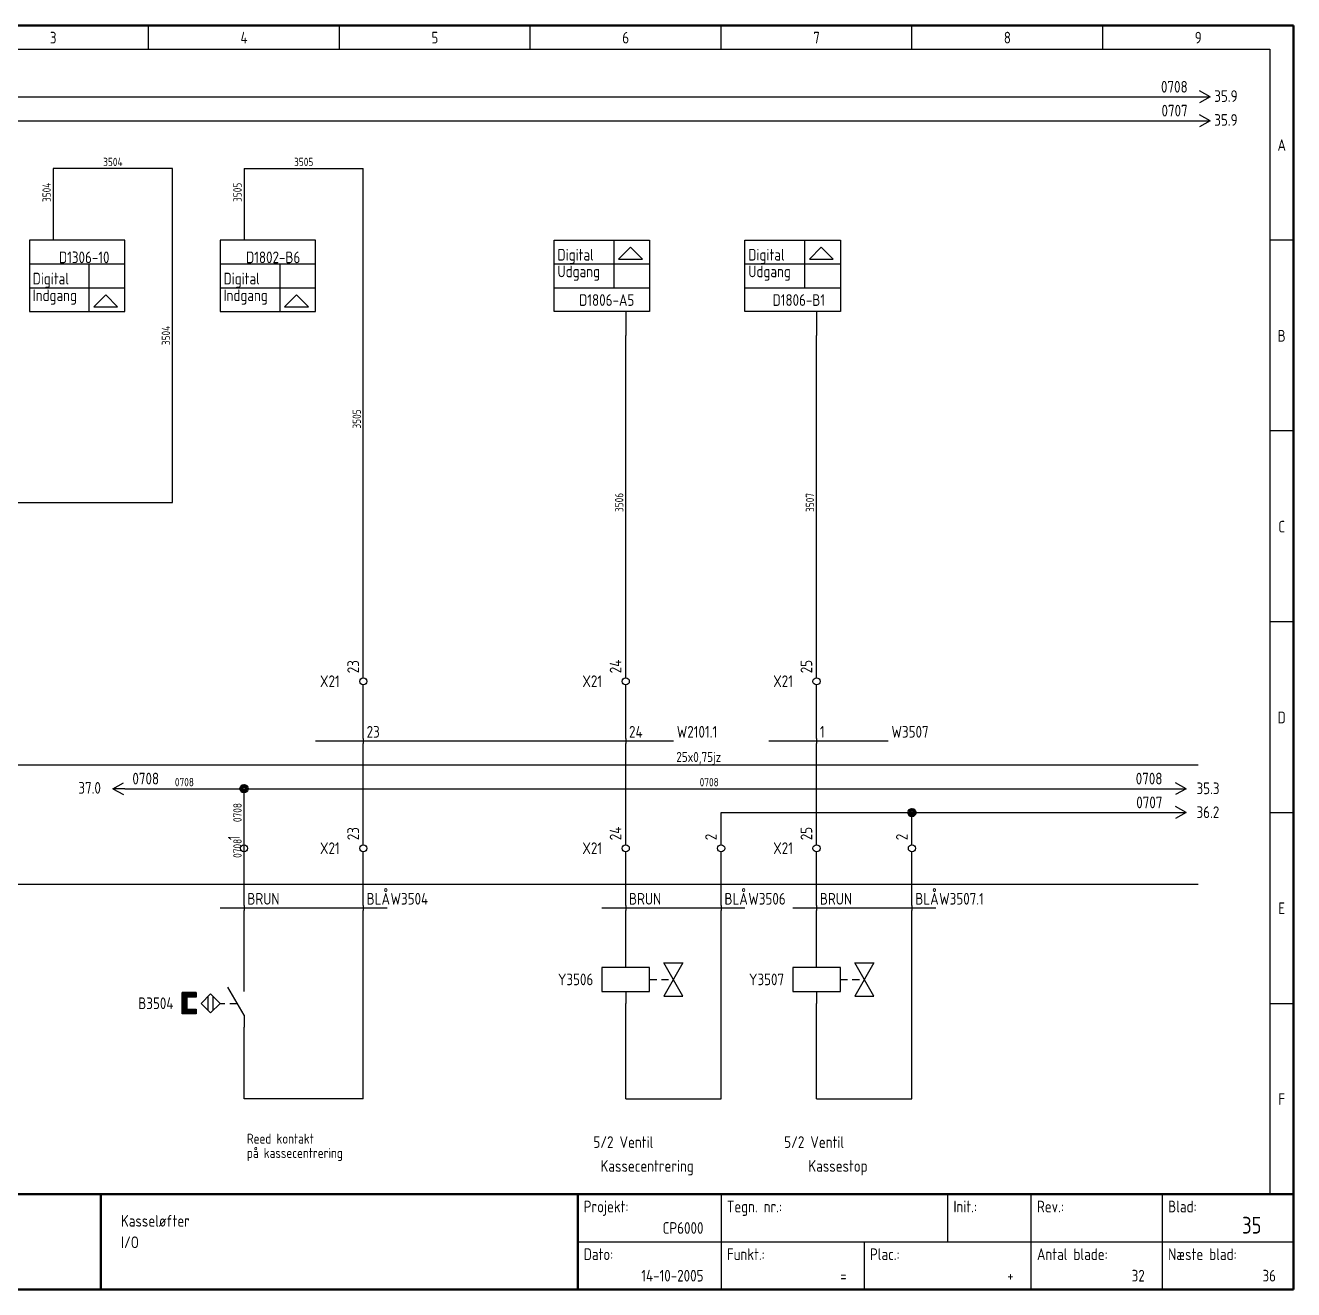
# Model space of a CAD drawing. Header units: millimetres. Extents: x 10 to 410, y 10 to 275.
# Drawn here: x 144.2 to 410, y 10 to 275 of the extents above; entities that cross this region are included whole.
import ezdxf
from ezdxf.enums import TextEntityAlignment as Align

# ---------------------------------------------------------------- set-up
doc = ezdxf.new("R2010")
doc.units = ezdxf.units.MM
doc.linetypes.add('Caddy_Solid', pattern=[0])
doc.layers.add('2', color=7, linetype='Continuous')
doc.styles.add('Caddy_Vectorfont1p', font='isocp___.ttf', dxfattribs={"width": 0.9})

# ---------------------------------------------------------------- blocks, each defined once
blk = doc.blocks.new('Blk1')
at = {"linetype": 'Caddy_Solid', "lineweight": 50}
for p, q in [((10, 275), (410, 275)), ((410, 275), (410, 10)), ((10, 30), (410, 30)), ((160, 30), (160, 10)), ((260, 30), (260, 10)), ((410, 10), (10, 10))]:
    blk.add_line(p, q, dxfattribs=at)
at = {"linetype": 'Caddy_Solid', "lineweight": 25}
for p, q in [((170, 270), (170, 275)), ((210, 270), (210, 275)), ((250, 270), (250, 275)), ((290, 270), (290, 275)), ((330, 270), (330, 275)), ((370, 270), (370, 275)), ((15, 270), (405, 270)), ((405, 270), (405, 30)), ((410, 230), (405, 230)), ((410, 190), (405, 190)), ((410, 150), (405, 150)), ((405, 110), (410, 110)), ((405, 70), (410, 70)), ((290, 30), (290, 10)), ((337.5, 20), (337.5, 30)), ((355, 20), (355, 30)), ((382.5, 20), (382.5, 30)), ((405, 30), (410, 30)), ((260, 20), (410, 20)), ((320, 20), (320, 10)), ((355, 10), (355, 20)), ((382.5, 10), (382.5, 20))]:
    blk.add_line(p, q, dxfattribs=at)
at = {"lineweight": 25, "style": 'Caddy_Vectorfont1p', "width": 0.9}
for s, p in [('3', (150, 271.2)), ('4', (190, 271.2)), ('5', (230, 271.2)), ('6', (270, 271.2)), ('7', (310, 271.2)), ('8', (350, 271.2)), ('9', (390, 271.2)), ('A', (407.5, 248.7)), ('B', (407.5, 208.7)), ('C', (407.5, 168.7)), ('D', (407.5, 128.7)), ('E', (407.5, 88.7)), ('F', (407.5, 48.7))]:
    blk.add_text(s, height=2.45, dxfattribs=at).set_placement(p, align=Align.CENTER)
for s, p in [('Projekt:', (261.2, 26.2)), ('Tegn. nr.:', (291.2, 26.2)), ('Init.:', (338.7, 26.2)), ('Rev.:', (356.2, 26.2)), ('Blad:', (383.7, 26.2)), ('Kasseløfter', (164.2, 23.2)), ('I/O', (164.2, 18.7)), ('Dato:', (261.2, 16.2)), ('Funkt.:', (291.2, 16.2)), ('Plac.:', (321.2, 16.2)), ('Antal blade:', (356.2, 16.2)), ('Næste blad:', (383.7, 16.2))]:
    blk.add_text(s, height=2.45, dxfattribs=at).set_placement(p)
for s, p in [('CP6000', (286.3, 21.7)), ('14-10-2005', (286.3, 11.7)), ('32', (378.8, 11.7)), ('36', (406.3, 11.7)), ('=', (316.3, 11.7)), ('+', (351.3, 11.7))]:
    blk.add_text(s, height=2.45, dxfattribs=at).set_placement(p, align=Align.RIGHT)
at = {"lineweight": 35, "style": 'Caddy_Vectorfont1p', "width": 0.9}
blk.add_text('35', height=3.5, dxfattribs=at).set_placement((403.25, 21.75), align=Align.RIGHT)
blk = doc.blocks.new('Blk3')
at = {"linetype": 'Caddy_Solid', "lineweight": 25}
for q in [(390.25, 261.25), (390.25, 258.75)]:
    blk.add_line((392.5, 260), q, dxfattribs=at)
at = {"lineweight": 25, "style": 'Caddy_Vectorfont1p', "width": 0.9, "flags": 1}
for tag, p in [('$TAG140020', (387.79, 267.9)), ('$TAG140050', (387.79, 264.4))]:
    blk.add_attdef(tag, text='', height=2.45, dxfattribs=at).set_placement(p, align=Align.RIGHT)
at = {"lineweight": 25, "style": 'Caddy_Vectorfont1p', "width": 0.9}
blk.add_attdef('$TAG160010', text='', height=2.45, dxfattribs=at).set_placement((387.79, 260.9), align=Align.RIGHT)
blk.add_attdef('$TAG160500', (393.37, 258.95), '', height=2.45, dxfattribs=at)
blk = doc.blocks.new('Blk5')
at = {"linetype": 'Caddy_Solid', "lineweight": 25}
for q in [(390.25, 256.25), (390.25, 253.75)]:
    blk.add_line((392.5, 255), q, dxfattribs=at)
at = {"lineweight": 25, "style": 'Caddy_Vectorfont1p', "width": 0.9, "flags": 1}
for tag, p in [('$TAG140020', (387.79, 262.9)), ('$TAG140050', (387.79, 259.4))]:
    blk.add_attdef(tag, text='', height=2.45, dxfattribs=at).set_placement(p, align=Align.RIGHT)
at = {"lineweight": 25, "style": 'Caddy_Vectorfont1p', "width": 0.9}
blk.add_attdef('$TAG160010', text='', height=2.45, dxfattribs=at).set_placement((387.79, 255.9), align=Align.RIGHT)
blk.add_attdef('$TAG160500', (393.37, 253.95), '', height=2.45, dxfattribs=at)
blk = doc.blocks.new('Blk6')
at = {"linetype": 'Caddy_Solid', "lineweight": 25}
for p, q in [((385, 110), (387.5, 110)), ((387.5, 110), (385.25, 111.25)), ((387.5, 110), (385.25, 108.75))]:
    blk.add_line(p, q, dxfattribs=at)
at = {"lineweight": 25, "style": 'Caddy_Vectorfont1p', "width": 0.9}
blk.add_attdef('$TAG160010', text='', height=2.45, dxfattribs=at).set_placement((382.5, 110.9), align=Align.RIGHT)
blk.add_attdef('$TAG160500', (389.65, 108.85), '', height=2.45, dxfattribs=at)
blk = doc.blocks.new('Blk7')
at = {"linetype": 'Caddy_Solid', "lineweight": 25}
for p, q in [((385, 115), (387.5, 115)), ((387.5, 115), (385.25, 116.25)), ((387.5, 115), (385.25, 113.75))]:
    blk.add_line(p, q, dxfattribs=at)
at = {"lineweight": 25, "style": 'Caddy_Vectorfont1p', "width": 0.9}
blk.add_attdef('$TAG160010', text='', height=2.45, dxfattribs=at).set_placement((382.5, 115.9), align=Align.RIGHT)
blk.add_attdef('$TAG160500', (389.65, 113.85), '', height=2.45, dxfattribs=at)
blk = doc.blocks.new('Blk33')
at = {"linetype": 'Caddy_Solid', "lineweight": 25}
for p, q in [((165, 230), (145, 230)), ((145, 230), (145, 215)), ((165, 215), (165, 230)), ((145, 215), (165, 215))]:
    blk.add_line(p, q, dxfattribs=at)
blk = doc.blocks.new('Blk34')
at = {"linetype": 'Caddy_Solid', "lineweight": 25}
blk.add_line((150, 235), (150, 230), dxfattribs=at)
blk = doc.blocks.new('Blk32')
at = {"linetype": 'Caddy_Solid', "lineweight": 25}
for p, q in [((145, 225), (165, 225)), ((157.5, 225), (157.5, 215)), ((145, 220), (165, 220)), ((161, 218.5), (158.5, 216)), ((163.5, 216), (161, 218.5)), ((158.5, 216), (163.5, 216))]:
    blk.add_line(p, q, dxfattribs=at)
for name in ['Blk34', 'Blk33']:
    blk.add_blockref(name, (0, 0, 1))
at = {"lineweight": 25, "style": 'Caddy_Vectorfont1p', "width": 0.9}
for s, p in [('Digital', (145.7, 220.7)), ('Indgang', (145.7, 217.2))]:
    blk.add_text(s, height=2.45, dxfattribs=at).set_placement(p)
blk.add_attdef('$TAG175000_00', (149.05, 233.4), '', height=2.45, rotation=90, dxfattribs=at)
for tag, p in [('$TAG160030', (146.8, 229.7)), ('$TAG160040', (146.8, 226.2)), ('$TAG175100', (161.8, 225.15)), ('$TAG175110', (144.3, 219.15)), ('$TAG175120', (144.3, 216.15)), ('$TAG160500', (144.3, 212.65))]:
    blk.add_attdef(tag, text='', height=2.45, dxfattribs=at).set_placement(p, align=Align.RIGHT)
at = {"lineweight": 25, "style": 'Caddy_Vectorfont1p', "width": 0.9, "flags": 1}
blk.add_attdef('$TAG160010', text='', height=2.45, dxfattribs=at).set_placement((140.96, 224.52), align=Align.RIGHT)
blk = doc.blocks.new('Blk36')
at = {"linetype": 'Caddy_Solid', "lineweight": 25}
for p, q in [((205, 230), (185, 230)), ((185, 230), (185, 215)), ((205, 215), (205, 230)), ((185, 215), (205, 215))]:
    blk.add_line(p, q, dxfattribs=at)
blk = doc.blocks.new('Blk37')
at = {"linetype": 'Caddy_Solid', "lineweight": 25}
blk.add_line((190, 235), (190, 230), dxfattribs=at)
blk = doc.blocks.new('Blk35')
at = {"linetype": 'Caddy_Solid', "lineweight": 25}
for p, q in [((185, 225), (205, 225)), ((197.5, 225), (197.5, 215)), ((185, 220), (205, 220)), ((201, 218.5), (198.5, 216)), ((203.5, 216), (201, 218.5)), ((198.5, 216), (203.5, 216))]:
    blk.add_line(p, q, dxfattribs=at)
for name in ['Blk37', 'Blk36']:
    blk.add_blockref(name, (0, 0, 1))
at = {"lineweight": 25, "style": 'Caddy_Vectorfont1p', "width": 0.9}
for s, p in [('Digital', (185.7, 220.7)), ('Indgang', (185.7, 217.2))]:
    blk.add_text(s, height=2.45, dxfattribs=at).set_placement(p)
blk.add_attdef('$TAG175000_00', (189.05, 233.4), '', height=2.45, rotation=90, dxfattribs=at)
for tag, p in [('$TAG160030', (186.8, 229.7)), ('$TAG160040', (186.8, 226.2)), ('$TAG175100', (201.8, 225.15)), ('$TAG175110', (184.3, 219.15)), ('$TAG175120', (184.3, 216.15)), ('$TAG160500', (184.3, 212.65))]:
    blk.add_attdef(tag, text='', height=2.45, dxfattribs=at).set_placement(p, align=Align.RIGHT)
at = {"lineweight": 25, "style": 'Caddy_Vectorfont1p', "width": 0.9, "flags": 1}
blk.add_attdef('$TAG160010', text='', height=2.45, dxfattribs=at).set_placement((180.96, 224.52), align=Align.RIGHT)
blk = doc.blocks.new('Blk38')
at = {"linetype": 'Caddy_Solid', "lineweight": 25}
for p, q in [((190, 103.25), (190, 105)), ((190, 100), (190, 101.75))]:
    blk.add_line(p, q, dxfattribs=at)
blk.add_circle((190, 102.5), 0.75, dxfattribs=at)
at = {"lineweight": 25, "style": 'Caddy_Vectorfont1p', "width": 0.9, "flags": 1}
blk.add_attdef('$TAG160410', (192.6, 104.2), '', height=2.45, rotation=90, dxfattribs=at)
at = {"layer": '2', "lineweight": 25, "style": 'Caddy_Vectorfont1p', "width": 0.9}
blk.add_attdef('$TAG160400', (189.1, 104.2), '', height=2.45, rotation=90, dxfattribs=at)
at = {"layer": '2', "lineweight": 25, "style": 'Caddy_Vectorfont1p', "width": 0.9, "flags": 1}
for tag, p in [('$TAG140020', (185.05, 108.3)), ('$TAG140050', (185.05, 104.8)), ('$TAG160010', (185.05, 101.3)), ('$TAG160030', (185.05, 97.8)), ('$TAG160040', (185.05, 92.8))]:
    blk.add_attdef(tag, text='', height=2.45, dxfattribs=at).set_placement(p, align=Align.RIGHT)
blk = doc.blocks.new('Blk39')
at = {"linetype": 'Caddy_Solid', "lineweight": 25}
for p, q in [((215, 103.25), (215, 105)), ((215, 100), (215, 101.75))]:
    blk.add_line(p, q, dxfattribs=at)
blk.add_circle((215, 102.5), 0.75, dxfattribs=at)
at = {"lineweight": 25, "style": 'Caddy_Vectorfont1p', "width": 0.9, "flags": 1}
blk.add_attdef('$TAG160410', (217.6, 104.2), '', height=2.45, rotation=90, dxfattribs=at)
at = {"layer": '2', "lineweight": 25, "style": 'Caddy_Vectorfont1p', "width": 0.9}
blk.add_attdef('$TAG160400', (214.1, 104.2), '', height=2.45, rotation=90, dxfattribs=at)
at = {"layer": '2', "lineweight": 25, "style": 'Caddy_Vectorfont1p', "width": 0.9, "flags": 1}
for tag, p in [('$TAG140020', (210.05, 108.3)), ('$TAG140050', (210.05, 104.8)), ('$TAG160030', (210.05, 97.8)), ('$TAG160040', (210.05, 92.8))]:
    blk.add_attdef(tag, text='', height=2.45, dxfattribs=at).set_placement(p, align=Align.RIGHT)
at = {"layer": '2', "lineweight": 25, "style": 'Caddy_Vectorfont1p', "width": 0.9}
blk.add_attdef('$TAG160010', text='', height=2.45, dxfattribs=at).set_placement((210.05, 101.3), align=Align.RIGHT)
blk = doc.blocks.new('Blk40')
at = {"linetype": 'Caddy_Solid', "lineweight": 25}
for p, q in [((190, 72.5), (190, 75)), ((177, 72.3), (180, 72.3)), ((177, 67.8), (177, 72.3)), ((180, 72.25), (177, 72.25)), ((177, 72.1), (180, 72.1)), ((180, 71.95), (177, 71.95)), ((177, 71.8), (180, 71.8)), ((180, 72.3), (180, 71.3)), ((181, 70), (183, 72)), ((183, 72), (185, 70)), ((190, 67.5), (186.58, 73.42)), ((180, 71.65), (177, 71.65)), ((177, 71.5), (180, 71.5)), ((180, 71.35), (177, 71.35)), ((177, 71.2), (178, 71.2)), ((178, 71.05), (177, 71.05)), ((177, 70.9), (178, 70.9)), ((178, 70.75), (177, 70.75)), ((177, 70.6), (178, 70.6)), ((178, 70.45), (177, 70.45)), ((177, 70.3), (178, 70.3)), ((178, 70.15), (177, 70.15)), ((177, 70), (178, 70)), ((178, 69.85), (177, 69.85)), ((177, 69.7), (178, 69.7)), ((178, 69.55), (177, 69.55)), ((177, 69.4), (178, 69.4)), ((178, 69.25), (177, 69.25)), ((180, 71.3), (178, 71.3)), ((178, 71.3), (178, 68.8)), ((183, 68), (181, 70)), ((182.5, 68.5), (182.5, 71.5)), ((185, 70), (183, 68)), ((183.5, 68.5), (183.5, 71.5)), ((185, 70), (186, 70)), ((187, 70), (188.56, 70)), ((177, 69.1), (178, 69.1)), ((178, 68.95), (177, 68.95)), ((177, 68.8), (178, 68.8)), ((180, 68.65), (177, 68.65)), ((177, 68.5), (180, 68.5)), ((180, 68.35), (177, 68.35)), ((177, 68.2), (180, 68.2)), ((180, 68.05), (177, 68.05)), ((177, 67.9), (180, 67.9)), ((180, 67.8), (177, 67.8)), ((178, 68.8), (180, 68.8)), ((180, 68.8), (180, 67.8)), ((190, 67.5), (190, 65))]:
    blk.add_line(p, q, dxfattribs=at)
at = {"lineweight": 25, "style": 'Caddy_Vectorfont1p', "width": 0.9, "flags": 1}
blk.add_attdef('$TAG175000_00', (189.05, 74.3), '', height=2.45, rotation=90, dxfattribs=at)
at = {"lineweight": 25, "style": 'Caddy_Vectorfont1p', "width": 0.9}
blk.add_attdef('$TAG160010', text='', height=2.45, dxfattribs=at).set_placement((175.2, 68.8), align=Align.RIGHT)
at = {"lineweight": 25, "style": 'Caddy_Vectorfont1p', "width": 0.9, "flags": 1}
for tag, p in [('$TAG160030', (175.2, 65.3)), ('$TAG160040', (175.2, 61.8))]:
    blk.add_attdef(tag, text='', height=2.45, dxfattribs=at).set_placement(p, align=Align.RIGHT)
blk.add_attdef('$TAG175000_01', text='', height=2.45, rotation=90, dxfattribs=at).set_placement((189.05, 65.9), align=Align.RIGHT)
blk = doc.blocks.new('Blk41')
at = {"linetype": 'Caddy_Solid', "lineweight": 25}
for p, q in [((215, 138.25), (215, 140)), ((215, 135), (215, 136.75))]:
    blk.add_line(p, q, dxfattribs=at)
blk.add_circle((215, 137.5), 0.75, dxfattribs=at)
at = {"lineweight": 25, "style": 'Caddy_Vectorfont1p', "width": 0.9, "flags": 1}
blk.add_attdef('$TAG160410', (217.6, 139.2), '', height=2.45, rotation=90, dxfattribs=at)
at = {"layer": '2', "lineweight": 25, "style": 'Caddy_Vectorfont1p', "width": 0.9}
blk.add_attdef('$TAG160400', (214.1, 139.2), '', height=2.45, rotation=90, dxfattribs=at)
at = {"layer": '2', "lineweight": 25, "style": 'Caddy_Vectorfont1p', "width": 0.9, "flags": 1}
for tag, p in [('$TAG140020', (210.05, 143.3)), ('$TAG140050', (210.05, 139.8)), ('$TAG160030', (210.05, 132.8)), ('$TAG160040', (210.05, 127.8))]:
    blk.add_attdef(tag, text='', height=2.45, dxfattribs=at).set_placement(p, align=Align.RIGHT)
at = {"layer": '2', "lineweight": 25, "style": 'Caddy_Vectorfont1p', "width": 0.9}
blk.add_attdef('$TAG160010', text='', height=2.45, dxfattribs=at).set_placement((210.05, 136.3), align=Align.RIGHT)
blk = doc.blocks.new('Blk49')
at = {"linetype": 'Caddy_Solid', "lineweight": 25}
for p, q in [((270, 77.5), (270, 80)), ((275, 77.5), (265, 77.5)), ((265, 77.5), (265, 72.5)), ((275, 72.5), (275, 77.5)), ((278, 78.5), (282, 78.5)), ((282, 78.5), (278, 71.5)), ((282, 71.5), (278, 78.5)), ((275, 75), (276.5, 75)), ((277.5, 75), (279, 75)), ((265, 72.5), (275, 72.5)), ((270, 72.5), (270, 70)), ((278, 71.5), (282, 71.5))]:
    blk.add_line(p, q, dxfattribs=at)
at = {"lineweight": 25, "style": 'Caddy_Vectorfont1p', "width": 0.9}
blk.add_attdef('$TAG175000_00', (269.1, 78.4), '', height=2.45, rotation=90, dxfattribs=at)
for tag, p in [('$TAG160010', (263.2, 73.8)), ('$TAG160030', (263.2, 70.3)), ('$TAG160040', (263.2, 66.8))]:
    blk.add_attdef(tag, text='', height=2.45, dxfattribs=at).set_placement(p, align=Align.RIGHT)
blk.add_attdef('$TAG175000_01', text='', height=2.45, rotation=90, dxfattribs=at).set_placement((269.1, 70.9), align=Align.RIGHT)
blk = doc.blocks.new('Blk50')
at = {"linetype": 'Caddy_Solid', "lineweight": 25}
for p, q in [((270, 103.25), (270, 105)), ((270, 100), (270, 101.75))]:
    blk.add_line(p, q, dxfattribs=at)
blk.add_circle((270, 102.5), 0.75, dxfattribs=at)
at = {"lineweight": 25, "style": 'Caddy_Vectorfont1p', "width": 0.9, "flags": 1}
blk.add_attdef('$TAG160410', (272.6, 104.2), '', height=2.45, rotation=90, dxfattribs=at)
at = {"layer": '2', "lineweight": 25, "style": 'Caddy_Vectorfont1p', "width": 0.9}
blk.add_attdef('$TAG160400', (269.1, 104.2), '', height=2.45, rotation=90, dxfattribs=at)
at = {"layer": '2', "lineweight": 25, "style": 'Caddy_Vectorfont1p', "width": 0.9, "flags": 1}
for tag, p in [('$TAG140020', (265.05, 108.3)), ('$TAG140050', (265.05, 104.8)), ('$TAG160030', (265.05, 97.8)), ('$TAG160040', (265.05, 92.8))]:
    blk.add_attdef(tag, text='', height=2.45, dxfattribs=at).set_placement(p, align=Align.RIGHT)
at = {"layer": '2', "lineweight": 25, "style": 'Caddy_Vectorfont1p', "width": 0.9}
blk.add_attdef('$TAG160010', text='', height=2.45, dxfattribs=at).set_placement((265.05, 101.3), align=Align.RIGHT)
blk = doc.blocks.new('Blk51')
at = {"linetype": 'Caddy_Solid', "lineweight": 25}
for p, q in [((290, 103.25), (290, 105)), ((290, 100), (290, 101.75))]:
    blk.add_line(p, q, dxfattribs=at)
blk.add_circle((290, 102.5), 0.75, dxfattribs=at)
at = {"lineweight": 25, "style": 'Caddy_Vectorfont1p', "width": 0.9, "flags": 1}
blk.add_attdef('$TAG160410', (292.6, 104.2), '', height=2.45, rotation=90, dxfattribs=at)
at = {"layer": '2', "lineweight": 25, "style": 'Caddy_Vectorfont1p', "width": 0.9}
blk.add_attdef('$TAG160400', (289.1, 104.2), '', height=2.45, rotation=90, dxfattribs=at)
at = {"layer": '2', "lineweight": 25, "style": 'Caddy_Vectorfont1p', "width": 0.9, "flags": 1}
for tag, p in [('$TAG140020', (285.05, 108.3)), ('$TAG140050', (285.05, 104.8)), ('$TAG160010', (285.05, 101.3)), ('$TAG160030', (285.05, 97.8)), ('$TAG160040', (285.05, 92.8))]:
    blk.add_attdef(tag, text='', height=2.45, dxfattribs=at).set_placement(p, align=Align.RIGHT)
blk = doc.blocks.new('Blk52')
at = {"linetype": 'Caddy_Solid', "lineweight": 25}
for p, q in [((310, 77.5), (310, 80)), ((315, 77.5), (305, 77.5)), ((305, 77.5), (305, 72.5)), ((315, 72.5), (315, 77.5)), ((318, 78.5), (322, 78.5)), ((322, 78.5), (318, 71.5)), ((322, 71.5), (318, 78.5)), ((315, 75), (316.5, 75)), ((317.5, 75), (319, 75)), ((305, 72.5), (315, 72.5)), ((310, 72.5), (310, 70)), ((318, 71.5), (322, 71.5))]:
    blk.add_line(p, q, dxfattribs=at)
at = {"lineweight": 25, "style": 'Caddy_Vectorfont1p', "width": 0.9}
blk.add_attdef('$TAG175000_00', (309.1, 78.4), '', height=2.45, rotation=90, dxfattribs=at)
for tag, p in [('$TAG160010', (303.2, 73.8)), ('$TAG160030', (303.2, 70.3)), ('$TAG160040', (303.2, 66.8))]:
    blk.add_attdef(tag, text='', height=2.45, dxfattribs=at).set_placement(p, align=Align.RIGHT)
blk.add_attdef('$TAG175000_01', text='', height=2.45, rotation=90, dxfattribs=at).set_placement((309.1, 70.9), align=Align.RIGHT)
blk = doc.blocks.new('Blk53')
at = {"linetype": 'Caddy_Solid', "lineweight": 25}
for p, q in [((310, 103.25), (310, 105)), ((310, 100), (310, 101.75))]:
    blk.add_line(p, q, dxfattribs=at)
blk.add_circle((310, 102.5), 0.75, dxfattribs=at)
at = {"lineweight": 25, "style": 'Caddy_Vectorfont1p', "width": 0.9, "flags": 1}
blk.add_attdef('$TAG160410', (312.6, 104.2), '', height=2.45, rotation=90, dxfattribs=at)
at = {"layer": '2', "lineweight": 25, "style": 'Caddy_Vectorfont1p', "width": 0.9}
blk.add_attdef('$TAG160400', (309.1, 104.2), '', height=2.45, rotation=90, dxfattribs=at)
at = {"layer": '2', "lineweight": 25, "style": 'Caddy_Vectorfont1p', "width": 0.9, "flags": 1}
for tag, p in [('$TAG140020', (305.05, 108.3)), ('$TAG140050', (305.05, 104.8)), ('$TAG160030', (305.05, 97.8)), ('$TAG160040', (305.05, 92.8))]:
    blk.add_attdef(tag, text='', height=2.45, dxfattribs=at).set_placement(p, align=Align.RIGHT)
at = {"layer": '2', "lineweight": 25, "style": 'Caddy_Vectorfont1p', "width": 0.9}
blk.add_attdef('$TAG160010', text='', height=2.45, dxfattribs=at).set_placement((305.05, 101.3), align=Align.RIGHT)
blk = doc.blocks.new('Blk54')
at = {"linetype": 'Caddy_Solid', "lineweight": 25}
for p, q in [((330, 103.25), (330, 105)), ((330, 100), (330, 101.75))]:
    blk.add_line(p, q, dxfattribs=at)
blk.add_circle((330, 102.5), 0.75, dxfattribs=at)
at = {"lineweight": 25, "style": 'Caddy_Vectorfont1p', "width": 0.9, "flags": 1}
blk.add_attdef('$TAG160410', (332.6, 104.2), '', height=2.45, rotation=90, dxfattribs=at)
at = {"layer": '2', "lineweight": 25, "style": 'Caddy_Vectorfont1p', "width": 0.9}
blk.add_attdef('$TAG160400', (329.1, 104.2), '', height=2.45, rotation=90, dxfattribs=at)
at = {"layer": '2', "lineweight": 25, "style": 'Caddy_Vectorfont1p', "width": 0.9, "flags": 1}
for tag, p in [('$TAG140020', (325.05, 108.3)), ('$TAG140050', (325.05, 104.8)), ('$TAG160010', (325.05, 101.3)), ('$TAG160030', (325.05, 97.8)), ('$TAG160040', (325.05, 92.8))]:
    blk.add_attdef(tag, text='', height=2.45, dxfattribs=at).set_placement(p, align=Align.RIGHT)
blk = doc.blocks.new('Blk56')
at = {"linetype": 'Caddy_Solid', "lineweight": 25}
for p, q in [((295, 230), (315, 230)), ((295, 215), (295, 230)), ((315, 230), (315, 215)), ((315, 215), (295, 215))]:
    blk.add_line(p, q, dxfattribs=at)
blk = doc.blocks.new('Blk55')
at = {"linetype": 'Caddy_Solid', "lineweight": 25}
for p, q in [((307.5, 230), (307.5, 220)), ((311, 228.5), (308.5, 226)), ((308.5, 226), (313.5, 226)), ((313.5, 226), (311, 228.5)), ((295, 225), (315, 225)), ((295, 220), (315, 220)), ((310, 215), (310, 210))]:
    blk.add_line(p, q, dxfattribs=at)
blk.add_blockref('Blk56', (0, 0, 1))
at = {"lineweight": 25, "style": 'Caddy_Vectorfont1p', "width": 0.9}
for s, p in [('Digital', (295.7, 225.7)), ('Udgang', (295.7, 222.2))]:
    blk.add_text(s, height=2.45, dxfattribs=at).set_placement(p)
at = {"lineweight": 25, "style": 'Caddy_Vectorfont1p', "width": 0.9, "flags": 1}
blk.add_attdef('$TAG160010', text='', height=2.45, dxfattribs=at).set_placement((288.46, 220.55), align=Align.RIGHT)
at = {"lineweight": 25, "style": 'Caddy_Vectorfont1p', "width": 0.9}
for tag, p in [('$TAG175100', (311.8, 216.2)), ('$TAG175110', (291.8, 213.7)), ('$TAG175120', (291.8, 210.2)), ('$TAG160500', (288.46, 206.55))]:
    blk.add_attdef(tag, text='', height=2.45, dxfattribs=at).set_placement(p, align=Align.RIGHT)
blk.add_attdef('$TAG175000_00', text='', height=2.45, rotation=90, dxfattribs=at).set_placement((309.05, 210.9), align=Align.RIGHT)
blk = doc.blocks.new('Blk57')
at = {"linetype": 'Caddy_Solid', "lineweight": 25}
for p, q in [((270, 138.25), (270, 140)), ((270, 135), (270, 136.75))]:
    blk.add_line(p, q, dxfattribs=at)
blk.add_circle((270, 137.5), 0.75, dxfattribs=at)
at = {"lineweight": 25, "style": 'Caddy_Vectorfont1p', "width": 0.9, "flags": 1}
blk.add_attdef('$TAG160410', (272.6, 139.2), '', height=2.45, rotation=90, dxfattribs=at)
at = {"layer": '2', "lineweight": 25, "style": 'Caddy_Vectorfont1p', "width": 0.9}
blk.add_attdef('$TAG160400', (269.1, 139.2), '', height=2.45, rotation=90, dxfattribs=at)
at = {"layer": '2', "lineweight": 25, "style": 'Caddy_Vectorfont1p', "width": 0.9, "flags": 1}
for tag, p in [('$TAG140020', (265.05, 143.3)), ('$TAG140050', (265.05, 139.8)), ('$TAG160030', (265.05, 132.8)), ('$TAG160040', (265.05, 127.8))]:
    blk.add_attdef(tag, text='', height=2.45, dxfattribs=at).set_placement(p, align=Align.RIGHT)
at = {"layer": '2', "lineweight": 25, "style": 'Caddy_Vectorfont1p', "width": 0.9}
blk.add_attdef('$TAG160010', text='', height=2.45, dxfattribs=at).set_placement((265.05, 136.3), align=Align.RIGHT)
blk = doc.blocks.new('Blk58')
at = {"linetype": 'Caddy_Solid', "lineweight": 25}
for p, q in [((310, 138.25), (310, 140)), ((310, 135), (310, 136.75))]:
    blk.add_line(p, q, dxfattribs=at)
blk.add_circle((310, 137.5), 0.75, dxfattribs=at)
at = {"lineweight": 25, "style": 'Caddy_Vectorfont1p', "width": 0.9, "flags": 1}
blk.add_attdef('$TAG160410', (312.6, 139.2), '', height=2.45, rotation=90, dxfattribs=at)
at = {"layer": '2', "lineweight": 25, "style": 'Caddy_Vectorfont1p', "width": 0.9}
blk.add_attdef('$TAG160400', (309.1, 139.2), '', height=2.45, rotation=90, dxfattribs=at)
at = {"layer": '2', "lineweight": 25, "style": 'Caddy_Vectorfont1p', "width": 0.9, "flags": 1}
for tag, p in [('$TAG140020', (305.05, 143.3)), ('$TAG140050', (305.05, 139.8)), ('$TAG160030', (305.05, 132.8)), ('$TAG160040', (305.05, 127.8))]:
    blk.add_attdef(tag, text='', height=2.45, dxfattribs=at).set_placement(p, align=Align.RIGHT)
at = {"layer": '2', "lineweight": 25, "style": 'Caddy_Vectorfont1p', "width": 0.9}
blk.add_attdef('$TAG160010', text='', height=2.45, dxfattribs=at).set_placement((305.05, 136.3), align=Align.RIGHT)
blk = doc.blocks.new('Blk60')
at = {"linetype": 'Caddy_Solid', "lineweight": 25}
for p, q in [((255, 230), (275, 230)), ((255, 215), (255, 230)), ((275, 230), (275, 215)), ((275, 215), (255, 215))]:
    blk.add_line(p, q, dxfattribs=at)
blk = doc.blocks.new('Blk59')
at = {"linetype": 'Caddy_Solid', "lineweight": 25}
for p, q in [((267.5, 230), (267.5, 220)), ((271, 228.5), (268.5, 226)), ((268.5, 226), (273.5, 226)), ((273.5, 226), (271, 228.5)), ((255, 225), (275, 225)), ((255, 220), (275, 220)), ((270, 215), (270, 210))]:
    blk.add_line(p, q, dxfattribs=at)
blk.add_blockref('Blk60', (0, 0, 1))
at = {"lineweight": 25, "style": 'Caddy_Vectorfont1p', "width": 0.9}
for s, p in [('Digital', (255.7, 225.7)), ('Udgang', (255.7, 222.2))]:
    blk.add_text(s, height=2.45, dxfattribs=at).set_placement(p)
at = {"lineweight": 25, "style": 'Caddy_Vectorfont1p', "width": 0.9, "flags": 1}
blk.add_attdef('$TAG160010', text='', height=2.45, dxfattribs=at).set_placement((248.46, 220.55), align=Align.RIGHT)
at = {"lineweight": 25, "style": 'Caddy_Vectorfont1p', "width": 0.9}
for tag, p in [('$TAG175100', (271.8, 216.2)), ('$TAG175110', (251.8, 213.7)), ('$TAG175120', (251.8, 210.2)), ('$TAG160500', (248.46, 206.55))]:
    blk.add_attdef(tag, text='', height=2.45, dxfattribs=at).set_placement(p, align=Align.RIGHT)
blk.add_attdef('$TAG175000_00', text='', height=2.45, rotation=90, dxfattribs=at).set_placement((269.05, 210.9), align=Align.RIGHT)
blk = doc.blocks.new('Blk61')
at = {"linetype": 'Caddy_Solid', "lineweight": 25}
for p, q in [((162.5, 115), (164.75, 116.25)), ((162.5, 115), (164.75, 113.75)), ((165, 115), (162.5, 115))]:
    blk.add_line(p, q, dxfattribs=at)
at = {"lineweight": 25, "style": 'Caddy_Vectorfont1p', "width": 0.9}
blk.add_attdef('$TAG160010', (166.6, 115.9), '', height=2.45, dxfattribs=at)
blk.add_attdef('$TAG160500', text='', height=2.45, dxfattribs=at).set_placement((160, 113.95), align=Align.RIGHT)
blk = doc.blocks.new('Blk62')
at = {"linetype": 'Caddy_Solid', "lineweight": 25}
blk.add_line((215, 125.5), (215, 124.5), dxfattribs=at)
at = {"lineweight": 25, "style": 'Caddy_Vectorfont1p', "width": 0.9}
blk.add_attdef('$TAG160210', (215.7, 125.7), '', height=2.45, dxfattribs=at)
at = {"lineweight": 25, "style": 'Caddy_Vectorfont1p', "width": 0.9, "flags": 1}
for tag, p in [('$TAG160010', (280.7, 125.7)), ('$TAG160220', (215.7, 120.7)), ('$TAG160030', (280.7, 120.7)), ('$TAG160230', (215.7, 115.7)), ('$TAG160200', (280.7, 115.7)), ('$TAG160040', (280.7, 110.7)), ('$TAG160101', (280.7, 105.7))]:
    blk.add_attdef(tag, p, '', height=2.45, dxfattribs=at)
blk = doc.blocks.new('Blk63')
at = {"linetype": 'Caddy_Solid', "lineweight": 25}
blk.add_line((270, 125.5), (270, 124.5), dxfattribs=at)
at = {"lineweight": 25, "style": 'Caddy_Vectorfont1p', "width": 0.9}
for tag, p in [('$TAG160210', (270.7, 125.7)), ('$TAG160010', (280.7, 125.7)), ('$TAG160030', (280.7, 120.7)), ('$TAG160200', (280.7, 115.7))]:
    blk.add_attdef(tag, p, '', height=2.45, dxfattribs=at)
at = {"lineweight": 25, "style": 'Caddy_Vectorfont1p', "width": 0.9, "flags": 1}
for tag, p in [('$TAG160220', (270.7, 120.7)), ('$TAG160230', (270.7, 115.7)), ('$TAG160040', (280.7, 110.7)), ('$TAG160101', (280.7, 105.7))]:
    blk.add_attdef(tag, p, '', height=2.45, dxfattribs=at)
blk = doc.blocks.new('Blk64')
at = {"linetype": 'Caddy_Solid', "lineweight": 25}
blk.add_line((310, 125.5), (310, 124.5), dxfattribs=at)
at = {"lineweight": 25, "style": 'Caddy_Vectorfont1p', "width": 0.9}
for tag, p in [('$TAG160210', (310.7, 125.7)), ('$TAG160010', (325.7, 125.7)), ('$TAG160030', (325.7, 120.7)), ('$TAG160200', (325.7, 115.7))]:
    blk.add_attdef(tag, p, '', height=2.45, dxfattribs=at)
at = {"lineweight": 25, "style": 'Caddy_Vectorfont1p', "width": 0.9, "flags": 1}
for tag, p in [('$TAG160220', (310.7, 120.7)), ('$TAG160230', (310.7, 115.7)), ('$TAG160040', (325.7, 110.7)), ('$TAG160101', (325.7, 105.7))]:
    blk.add_attdef(tag, p, '', height=2.45, dxfattribs=at)
blk = doc.blocks.new('Blk65')
at = {"linetype": 'Caddy_Solid', "lineweight": 25}
blk.add_line((190, 90.5), (190, 89.5), dxfattribs=at)
at = {"lineweight": 25, "style": 'Caddy_Vectorfont1p', "width": 0.9}
for tag, p in [('$TAG160210', (190.7, 90.7)), ('$TAG160010', (220.7, 90.7))]:
    blk.add_attdef(tag, p, '', height=2.45, dxfattribs=at)
at = {"lineweight": 25, "style": 'Caddy_Vectorfont1p', "width": 0.9, "flags": 1}
for tag, p in [('$TAG160220', (190.7, 85.7)), ('$TAG160030', (220.7, 85.7)), ('$TAG160230', (190.7, 80.7)), ('$TAG160200', (220.7, 80.7)), ('$TAG160040', (220.7, 75.7)), ('$TAG160101', (220.7, 70.7))]:
    blk.add_attdef(tag, p, '', height=2.45, dxfattribs=at)
blk = doc.blocks.new('Blk66')
at = {"linetype": 'Caddy_Solid', "lineweight": 25}
blk.add_line((215, 90.5), (215, 89.5), dxfattribs=at)
at = {"lineweight": 25, "style": 'Caddy_Vectorfont1p', "width": 0.9}
for tag, p in [('$TAG160210', (215.7, 90.7)), ('$TAG160010', (220.7, 90.7)), ('$TAG160030', (220.7, 85.7)), ('$TAG160200', (220.7, 80.7))]:
    blk.add_attdef(tag, p, '', height=2.45, dxfattribs=at)
at = {"lineweight": 25, "style": 'Caddy_Vectorfont1p', "width": 0.9, "flags": 1}
for tag, p in [('$TAG160220', (215.7, 85.7)), ('$TAG160230', (215.7, 80.7)), ('$TAG160040', (220.7, 75.7)), ('$TAG160101', (220.7, 70.7))]:
    blk.add_attdef(tag, p, '', height=2.45, dxfattribs=at)
blk = doc.blocks.new('Blk67')
at = {"linetype": 'Caddy_Solid', "lineweight": 25}
blk.add_line((270, 90.5), (270, 89.5), dxfattribs=at)
at = {"lineweight": 25, "style": 'Caddy_Vectorfont1p', "width": 0.9}
for tag, p in [('$TAG160210', (270.7, 90.7)), ('$TAG160010', (295.7, 90.7))]:
    blk.add_attdef(tag, p, '', height=2.45, dxfattribs=at)
at = {"lineweight": 25, "style": 'Caddy_Vectorfont1p', "width": 0.9, "flags": 1}
for tag, p in [('$TAG160220', (270.7, 85.7)), ('$TAG160030', (295.7, 85.7)), ('$TAG160230', (270.7, 80.7)), ('$TAG160200', (295.7, 80.7)), ('$TAG160040', (295.7, 75.7)), ('$TAG160101', (295.7, 70.7))]:
    blk.add_attdef(tag, p, '', height=2.45, dxfattribs=at)
blk = doc.blocks.new('Blk68')
at = {"linetype": 'Caddy_Solid', "lineweight": 25}
blk.add_line((290, 90.5), (290, 89.5), dxfattribs=at)
at = {"lineweight": 25, "style": 'Caddy_Vectorfont1p', "width": 0.9}
for tag, p in [('$TAG160210', (290.7, 90.7)), ('$TAG160010', (295.7, 90.7))]:
    blk.add_attdef(tag, p, '', height=2.45, dxfattribs=at)
at = {"lineweight": 25, "style": 'Caddy_Vectorfont1p', "width": 0.9, "flags": 1}
for tag, p in [('$TAG160220', (290.7, 85.7)), ('$TAG160030', (295.7, 85.7)), ('$TAG160230', (290.7, 80.7)), ('$TAG160200', (295.7, 80.7)), ('$TAG160040', (295.7, 75.7)), ('$TAG160101', (295.7, 70.7))]:
    blk.add_attdef(tag, p, '', height=2.45, dxfattribs=at)
blk = doc.blocks.new('Blk69')
at = {"linetype": 'Caddy_Solid', "lineweight": 25}
blk.add_line((310, 90.5), (310, 89.5), dxfattribs=at)
at = {"lineweight": 25, "style": 'Caddy_Vectorfont1p', "width": 0.9}
blk.add_attdef('$TAG160210', (310.7, 90.7), '', height=2.45, dxfattribs=at)
at = {"lineweight": 25, "style": 'Caddy_Vectorfont1p', "width": 0.9, "flags": 1}
for tag, p in [('$TAG160010', (335.7, 90.7)), ('$TAG160220', (310.7, 85.7)), ('$TAG160030', (335.7, 85.7)), ('$TAG160230', (310.7, 80.7)), ('$TAG160200', (335.7, 80.7)), ('$TAG160040', (335.7, 75.7)), ('$TAG160101', (335.7, 70.7))]:
    blk.add_attdef(tag, p, '', height=2.45, dxfattribs=at)
blk = doc.blocks.new('Blk70')
at = {"linetype": 'Caddy_Solid', "lineweight": 25}
blk.add_line((330, 90.5), (330, 89.5), dxfattribs=at)
at = {"lineweight": 25, "style": 'Caddy_Vectorfont1p', "width": 0.9}
for tag, p in [('$TAG160210', (330.7, 90.7)), ('$TAG160010', (335.7, 90.7)), ('$TAG160030', (335.7, 85.7)), ('$TAG160200', (335.7, 80.7))]:
    blk.add_attdef(tag, p, '', height=2.45, dxfattribs=at)
at = {"lineweight": 25, "style": 'Caddy_Vectorfont1p', "width": 0.9, "flags": 1}
for tag, p in [('$TAG160220', (330.7, 85.7)), ('$TAG160230', (330.7, 80.7)), ('$TAG160040', (335.7, 75.7)), ('$TAG160101', (335.7, 70.7))]:
    blk.add_attdef(tag, p, '', height=2.45, dxfattribs=at)

msp = doc.modelspace()

# ---------------------------------------------------------------- linework, layer by layer
at = {"linetype": 'Caddy_Solid', "lineweight": 25}
for p, q in [((50, 260), (392.5, 260)), ((45, 255), (392.5, 255)), ((175, 245), (150, 245)), ((150, 245), (150, 235)), ((175, 175), (175, 245)), ((190, 245), (190, 235)), ((190, 245), (215, 245)), ((215, 140), (215, 245)), ((270, 140), (270, 210)), ((310, 140), (310, 210)), ((65, 175), (175, 175)), ((215, 125.5), (215, 135)), ((270, 125.5), (270, 135)), ((310, 125.5), (310, 135)), ((205, 125), (280, 125)), ((300, 125), (325, 125)), ((215, 105), (215, 124.5)), ((270, 105), (270, 124.5)), ((310, 105), (310, 124.5)), ((50, 120), (350, 120)), ((350, 120), (390, 120)), ((165, 115), (190, 115)), ((190, 105), (190, 115)), ((190, 115), (385, 115)), ((290, 105), (290, 110)), ((290, 110), (330, 110)), ((330, 105), (330, 110)), ((330, 110), (385, 110)), ((190, 100), (190, 105)), ((190, 90.5), (190, 100)), ((215, 90.5), (215, 100)), ((270, 90.5), (270, 100)), ((290, 90.5), (290, 100)), ((310, 90.5), (310, 100)), ((330, 90.5), (330, 100)), ((50, 95), (350, 95)), ((350, 95), (390, 95)), ((185, 90), (220, 90)), ((190, 75), (190, 89.5)), ((215, 50), (215, 89.5)), ((265, 90), (295, 90)), ((270, 80), (270, 89.5)), ((290, 50), (290, 89.5)), ((305, 90), (335, 90)), ((310, 80), (310, 89.5)), ((330, 50), (330, 89.5)), ((270, 50), (270, 70)), ((310, 50), (310, 70)), ((190, 50), (190, 65)), ((215, 50), (190, 50)), ((270, 50), (290, 50)), ((310, 50), (330, 50))]:
    msp.add_line(p, q, dxfattribs=at)
at = {"lineweight": 40}
for centre, radius in [((190, 115), 0.8), ((190, 115), 0.6), ((190, 115), 0.4), ((330, 110), 0.8), ((330, 110), 0.6), ((330, 110), 0.4)]:
    msp.add_circle(centre, radius, dxfattribs=at)

# ---------------------------------------------------------------- block references
msp.add_blockref('Blk1', (0, 0, 1))
ref = msp.add_blockref('Blk3', (0, 0, 1))
ref.add_attrib('$TAG160010', '0708', dxfattribs={"lineweight": 25, "height": 2.45, "style": 'Caddy_Vectorfont1p', "width": 0.9}).set_placement((387.79, 260.9), align=Align.RIGHT)
ref.add_attrib('$TAG160500', '35.9', (393.37, 258.95), dxfattribs={"lineweight": 25, "height": 2.45, "style": 'Caddy_Vectorfont1p', "width": 0.9})
ref = msp.add_blockref('Blk5', (0, 0, 1))
ref.add_attrib('$TAG160010', '0707', dxfattribs={"lineweight": 25, "height": 2.45, "style": 'Caddy_Vectorfont1p', "width": 0.9}).set_placement((387.79, 255.9), align=Align.RIGHT)
ref.add_attrib('$TAG160500', '35.9', (393.37, 253.95), dxfattribs={"lineweight": 25, "height": 2.45, "style": 'Caddy_Vectorfont1p', "width": 0.9})
ref = msp.add_blockref('Blk32', (0, 0, 1))
ref.add_attrib('$TAG175100', 'D1306-10', dxfattribs={"lineweight": 25, "height": 2.45, "style": 'Caddy_Vectorfont1p', "width": 0.9}).set_placement((161.8, 225.15), align=Align.RIGHT)
ref = msp.add_blockref('Blk35', (0, 0, 1))
ref.add_attrib('$TAG175100', 'D1802-B6', dxfattribs={"lineweight": 25, "height": 2.45, "style": 'Caddy_Vectorfont1p', "width": 0.9}).set_placement((201.8, 225.15), align=Align.RIGHT)
ref = msp.add_blockref('Blk59', (0, 0, 1))
ref.add_attrib('$TAG175100', 'D1806-A5', dxfattribs={"lineweight": 25, "height": 2.45, "style": 'Caddy_Vectorfont1p', "width": 0.9}).set_placement((271.8, 216.2), align=Align.RIGHT)
ref = msp.add_blockref('Blk55', (0, 0, 1))
ref.add_attrib('$TAG175100', 'D1806-B1', dxfattribs={"lineweight": 25, "height": 2.45, "style": 'Caddy_Vectorfont1p', "width": 0.9}).set_placement((311.8, 216.2), align=Align.RIGHT)
ref = msp.add_blockref('Blk41', (0, 0, 1))
ref.add_attrib('$TAG160010', 'X21', dxfattribs={"layer": '2', "lineweight": 25, "height": 2.45, "style": 'Caddy_Vectorfont1p', "width": 0.9}).set_placement((210.05, 136.3), align=Align.RIGHT)
ref.add_attrib('$TAG160400', '23', (214.1, 139.2), dxfattribs={"layer": '2', "lineweight": 25, "height": 2.45, "rotation": 90, "style": 'Caddy_Vectorfont1p', "width": 0.9})
ref = msp.add_blockref('Blk57', (0, 0, 1))
ref.add_attrib('$TAG160010', 'X21', dxfattribs={"layer": '2', "lineweight": 25, "height": 2.45, "style": 'Caddy_Vectorfont1p', "width": 0.9}).set_placement((265.05, 136.3), align=Align.RIGHT)
ref.add_attrib('$TAG160400', '24', (269.1, 139.2), dxfattribs={"layer": '2', "lineweight": 25, "height": 2.45, "rotation": 90, "style": 'Caddy_Vectorfont1p', "width": 0.9})
ref = msp.add_blockref('Blk58', (0, 0, 1))
ref.add_attrib('$TAG160010', 'X21', dxfattribs={"layer": '2', "lineweight": 25, "height": 2.45, "style": 'Caddy_Vectorfont1p', "width": 0.9}).set_placement((305.05, 136.3), align=Align.RIGHT)
ref.add_attrib('$TAG160400', '25', (309.1, 139.2), dxfattribs={"layer": '2', "lineweight": 25, "height": 2.45, "rotation": 90, "style": 'Caddy_Vectorfont1p', "width": 0.9})
ref = msp.add_blockref('Blk62', (0, 0, 1))
ref.add_attrib('$TAG160210', '23', (215.7, 125.7), dxfattribs={"lineweight": 25, "height": 2.45, "style": 'Caddy_Vectorfont1p', "width": 0.9})
ref = msp.add_blockref('Blk63', (0, 0, 1))
ref.add_attrib('$TAG160010', 'W2101.1', (280.7, 125.7), dxfattribs={"lineweight": 25, "height": 2.45, "style": 'Caddy_Vectorfont1p', "width": 0.9})
ref.add_attrib('$TAG160210', '24', (270.7, 125.7), dxfattribs={"lineweight": 25, "height": 2.45, "style": 'Caddy_Vectorfont1p', "width": 0.9})
ref = msp.add_blockref('Blk64', (0, 0, 1))
ref.add_attrib('$TAG160010', 'W3507', (325.7, 125.7), dxfattribs={"lineweight": 25, "height": 2.45, "style": 'Caddy_Vectorfont1p', "width": 0.9})
ref.add_attrib('$TAG160210', '1', (310.7, 125.7), dxfattribs={"lineweight": 25, "height": 2.45, "style": 'Caddy_Vectorfont1p', "width": 0.9})
ref = msp.add_blockref('Blk61', (0, 0, 1))
ref.add_attrib('$TAG160010', '0708', (166.6, 115.9), dxfattribs={"lineweight": 25, "height": 2.45, "style": 'Caddy_Vectorfont1p', "width": 0.9})
ref.add_attrib('$TAG160500', '37.0', dxfattribs={"lineweight": 25, "height": 2.45, "style": 'Caddy_Vectorfont1p', "width": 0.9}).set_placement((160, 113.95), align=Align.RIGHT)
ref = msp.add_blockref('Blk7', (0, 0, 1))
ref.add_attrib('$TAG160010', '0708', dxfattribs={"lineweight": 25, "height": 2.45, "style": 'Caddy_Vectorfont1p', "width": 0.9}).set_placement((382.5, 115.9), align=Align.RIGHT)
ref.add_attrib('$TAG160500', '35.3', (389.65, 113.85), dxfattribs={"lineweight": 25, "height": 2.45, "style": 'Caddy_Vectorfont1p', "width": 0.9})
ref = msp.add_blockref('Blk6', (0, 0, 1))
ref.add_attrib('$TAG160010', '0707', dxfattribs={"lineweight": 25, "height": 2.45, "style": 'Caddy_Vectorfont1p', "width": 0.9}).set_placement((382.5, 110.9), align=Align.RIGHT)
ref.add_attrib('$TAG160500', '36.2', (389.65, 108.85), dxfattribs={"lineweight": 25, "height": 2.45, "style": 'Caddy_Vectorfont1p', "width": 0.9})
ref = msp.add_blockref('Blk39', (0, 0, 1))
ref.add_attrib('$TAG160010', 'X21', dxfattribs={"layer": '2', "lineweight": 25, "height": 2.45, "style": 'Caddy_Vectorfont1p', "width": 0.9}).set_placement((210.05, 101.3), align=Align.RIGHT)
ref.add_attrib('$TAG160400', '23', (214.1, 104.2), dxfattribs={"layer": '2', "lineweight": 25, "height": 2.45, "rotation": 90, "style": 'Caddy_Vectorfont1p', "width": 0.9})
ref = msp.add_blockref('Blk50', (0, 0, 1))
ref.add_attrib('$TAG160010', 'X21', dxfattribs={"layer": '2', "lineweight": 25, "height": 2.45, "style": 'Caddy_Vectorfont1p', "width": 0.9}).set_placement((265.05, 101.3), align=Align.RIGHT)
ref.add_attrib('$TAG160400', '24', (269.1, 104.2), dxfattribs={"layer": '2', "lineweight": 25, "height": 2.45, "rotation": 90, "style": 'Caddy_Vectorfont1p', "width": 0.9})
ref = msp.add_blockref('Blk53', (0, 0, 1))
ref.add_attrib('$TAG160010', 'X21', dxfattribs={"layer": '2', "lineweight": 25, "height": 2.45, "style": 'Caddy_Vectorfont1p', "width": 0.9}).set_placement((305.05, 101.3), align=Align.RIGHT)
ref.add_attrib('$TAG160400', '25', (309.1, 104.2), dxfattribs={"layer": '2', "lineweight": 25, "height": 2.45, "rotation": 90, "style": 'Caddy_Vectorfont1p', "width": 0.9})
ref = msp.add_blockref('Blk38', (0, 0, 1))
ref.add_attrib('$TAG160400', '1', (189.1, 104.2), dxfattribs={"layer": '2', "lineweight": 25, "height": 2.45, "rotation": 90, "style": 'Caddy_Vectorfont1p', "width": 0.9})
ref = msp.add_blockref('Blk51', (0, 0, 1))
ref.add_attrib('$TAG160400', '2', (289.1, 104.2), dxfattribs={"layer": '2', "lineweight": 25, "height": 2.45, "rotation": 90, "style": 'Caddy_Vectorfont1p', "width": 0.9})
ref = msp.add_blockref('Blk54', (0, 0, 1))
ref.add_attrib('$TAG160400', '2', (329.1, 104.2), dxfattribs={"layer": '2', "lineweight": 25, "height": 2.45, "rotation": 90, "style": 'Caddy_Vectorfont1p', "width": 0.9})
ref = msp.add_blockref('Blk65', (0, 0, 1))
ref.add_attrib('$TAG160010', 'W3504', (220.7, 90.7), dxfattribs={"lineweight": 25, "height": 2.45, "style": 'Caddy_Vectorfont1p', "width": 0.9})
ref.add_attrib('$TAG160210', 'BRUN', (190.7, 90.7), dxfattribs={"lineweight": 25, "height": 2.45, "style": 'Caddy_Vectorfont1p', "width": 0.9})
ref = msp.add_blockref('Blk66', (0, 0, 1))
ref.add_attrib('$TAG160010', 'W3504', (220.7, 90.7), dxfattribs={"lineweight": 25, "height": 2.45, "style": 'Caddy_Vectorfont1p', "width": 0.9})
ref.add_attrib('$TAG160210', 'BLÅ', (215.7, 90.7), dxfattribs={"lineweight": 25, "height": 2.45, "style": 'Caddy_Vectorfont1p', "width": 0.9})
ref = msp.add_blockref('Blk67', (0, 0, 1))
ref.add_attrib('$TAG160010', 'W3506', (295.7, 90.7), dxfattribs={"lineweight": 25, "height": 2.45, "style": 'Caddy_Vectorfont1p', "width": 0.9})
ref.add_attrib('$TAG160210', 'BRUN', (270.7, 90.7), dxfattribs={"lineweight": 25, "height": 2.45, "style": 'Caddy_Vectorfont1p', "width": 0.9})
ref = msp.add_blockref('Blk68', (0, 0, 1))
ref.add_attrib('$TAG160010', 'W3506', (295.7, 90.7), dxfattribs={"lineweight": 25, "height": 2.45, "style": 'Caddy_Vectorfont1p', "width": 0.9})
ref.add_attrib('$TAG160210', 'BLÅ', (290.7, 90.7), dxfattribs={"lineweight": 25, "height": 2.45, "style": 'Caddy_Vectorfont1p', "width": 0.9})
ref = msp.add_blockref('Blk69', (0, 0, 1))
ref.add_attrib('$TAG160210', 'BRUN', (310.7, 90.7), dxfattribs={"lineweight": 25, "height": 2.45, "style": 'Caddy_Vectorfont1p', "width": 0.9})
ref = msp.add_blockref('Blk70', (0, 0, 1))
ref.add_attrib('$TAG160010', 'W3507.1', (335.7, 90.7), dxfattribs={"lineweight": 25, "height": 2.45, "style": 'Caddy_Vectorfont1p', "width": 0.9})
ref.add_attrib('$TAG160210', 'BLÅ', (330.7, 90.7), dxfattribs={"lineweight": 25, "height": 2.45, "style": 'Caddy_Vectorfont1p', "width": 0.9})
ref = msp.add_blockref('Blk49', (0, 0, 1))
ref.add_attrib('$TAG160010', 'Y3506', dxfattribs={"lineweight": 25, "height": 2.45, "style": 'Caddy_Vectorfont1p', "width": 0.9}).set_placement((263.2, 73.8), align=Align.RIGHT)
ref = msp.add_blockref('Blk52', (0, 0, 1))
ref.add_attrib('$TAG160010', 'Y3507', dxfattribs={"lineweight": 25, "height": 2.45, "style": 'Caddy_Vectorfont1p', "width": 0.9}).set_placement((303.2, 73.8), align=Align.RIGHT)
ref = msp.add_blockref('Blk40', (0, 0, 1))
ref.add_attrib('$TAG160010', 'B3504', dxfattribs={"lineweight": 25, "height": 2.45, "style": 'Caddy_Vectorfont1p', "width": 0.9}).set_placement((175.2, 68.8), align=Align.RIGHT)

# ---------------------------------------------------------------- texts
at = {"lineweight": 25, "style": 'Caddy_Vectorfont1p', "width": 0.9}
for s, height, p in [('3504', 1.75, (162.5, 245.5)), ('3505', 1.75, (202.5, 245.5)), ('0708', 1.75, (177.5, 115.5)), ('0708', 1.75, (287.5, 115.5)), ('5/2 Ventil', 2.45, (269.5, 39.7)), ('5/2 Ventil', 2.45, (309.5, 39.7)), ('Kassecentrering', 2.45, (274.5, 34.7)), ('Kassestop', 2.45, (314.5, 34.7))]:
    msp.add_text(s, height=height, dxfattribs=at).set_placement(p, align=Align.CENTER)
for s, p in [('3504', (149.5, 240)), ('3505', (189.5, 240)), ('3504', (174.5, 210)), ('3505', (214.5, 192.5)), ('3506', (269.5, 175)), ('3507', (309.5, 175)), ('0708', (189.5, 110)), ('0708', (189.5, 102.5))]:
    msp.add_text(s, height=1.75, rotation=90, dxfattribs=at).set_placement(p, align=Align.CENTER)
for s, p in [('25x0,75jz', (280.6, 120.6)), ('Reed kontakt ', (190.6, 40.6)), ('på kassecentrering', (190.6, 37.6))]:
    msp.add_text(s, height=2.1, dxfattribs=at).set_placement(p)

doc.saveas('drawing.dxf')
